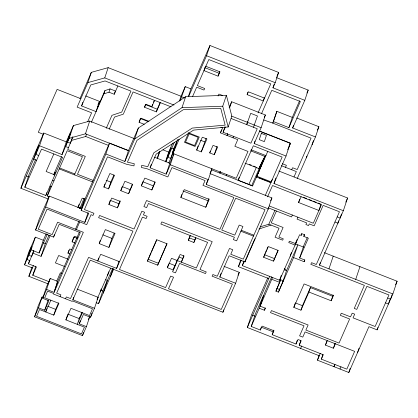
<?xml version="1.0" encoding="UTF-8"?>
<svg xmlns="http://www.w3.org/2000/svg" width="418" height="418" viewBox="0 0 418 418"><rect width="100%" height="100%" fill="white"/><g stroke="black" fill="none" stroke-linecap="round" stroke-linejoin="round"><path stroke-width="0.63" d="M47.997 198.905L20.9 188.272L25.132 175.544L43.78 133.034L66.269 141.859L62.036 154.587L39.548 145.762L43.78 133.034M24.803 187.233L41.528 149.111L62.569 157.367L45.849 195.488L24.803 187.233L29.041 174.505L35.572 159.613M45.849 195.488L46.858 192.458M54.115 292.349L57.752 281.418L50.233 278.472L46.597 289.397L54.115 292.349L80.324 232.607L59.194 224.314L53.582 237.111L35.572 230.041L39.208 219.11L49.303 196.094L81.818 208.854M49.078 196.758L47.291 196.058L50.521 186.36M54.283 174.959L55.275 171.976L54.011 174.855M48.253 283.932L28.858 276.319L32.52 267.975L24.552 264.85L28.785 252.122L35.358 237.137L43.326 240.266L39.093 252.994L31.12 249.865L35.358 237.137M79.948 98.685L91.307 72.361L108.163 67.653L181.025 96.244L179.421 101.067M35.572 230.041L45.672 207.025L49.303 196.094M62.036 154.587L69.179 138.306L73.411 125.578L89.687 121.084L134.241 138.572M87.702 121.748L91.626 112.803L77.142 107.118L87.9 82.602L91.307 72.361M49.172 281.722L32.766 275.279L36.423 266.935L28.455 263.81L29.662 260.174M85.601 95.931L99.479 101.375L96.072 111.616L81.594 105.937L82.795 102.321M33.68 250.46L31.705 256.396L28.764 255.241L31.726 246.338L29.877 250.554L26.914 259.458L29.856 260.613M28.455 263.81L33.91 250.79M72.518 137.073L70.475 143.207L67.533 142.057L70.799 132.24L68.834 136.717L65.569 146.53L68.51 147.685M93.198 180.44L77.466 174.269L85.309 156.395L67.721 149.492L72.936 136.717M28.858 276.319L31.883 267.227M32.52 267.975L33.325 265.55M32.766 275.279L35.786 266.193M33.1 253.214L41.074 256.344L45.306 243.616L48.969 235.261M69.179 138.306L85.45 133.812L89.687 121.084M87.9 82.602L104.756 77.894L108.163 67.653M71.729 140.354L85.727 136.493L86.531 134.068M53.582 237.111L54.392 234.681M103.847 93.898L104.944 90.596L110.08 88.898L115.331 90.962L114.234 94.264L108.983 92.2L103.847 93.898L91.302 122.5M108.983 92.2L110.08 88.898M89.656 316.917L86.427 326.636L82.482 335.617L34.569 316.813L38.205 305.887L42.145 296.9L43.268 297.344M34.569 316.813L38.508 307.831L42.145 296.9M38.508 307.831L44.695 310.26L48.875 300.73L42.693 298.3L46.325 287.37L50.233 278.472M78.009 207.25L78.615 205.431M78.035 207.432L79.044 204.402M44.695 310.26L48.127 299.936M79.718 208.263L80.12 207.051L79.613 208.206M79.942 208.509L83.987 198.409M46.853 308.51L45.703 311.964L50.865 300.197M84.885 198.707L80.784 208.786M45.672 207.025L84.807 222.386L88.752 213.389L81.155 210.406L84.791 199.475L109.532 143.081L128.493 150.527L124.857 161.452L105.895 154.012L109.532 143.081M54.23 291.644L57.261 282.537L57.026 283.075M69.738 253.851L67.956 253.151L68.96 250.142M75.115 243.036L72.105 241.855L73.505 237.638M67.611 314.707L65.892 319.885L84.436 327.163L81.479 333.914L36.554 316.285L39.517 309.534L53.755 315.125L55.667 309.367L58.51 302.898M84.807 222.386L88.041 212.668M103.899 187.076L109.856 173.501L114.501 175.32L108.544 188.899L103.899 187.076L104.923 183.993M108.544 188.899L110.801 182.112L113.905 175.032M86.427 326.636L79.289 323.835L83.391 314.493L90.523 317.293L94.489 308.254L72.868 299.769L73.672 297.339M108.873 204.465L110.247 200.321L118.843 203.697L117.463 207.84L108.873 204.465L111.684 198.059L120.274 201.429L117.463 207.84M144.273 124.324L139.084 122.286L140.344 118.503L148.416 121.669M99.212 243.595L105.352 229.602L115.049 233.406L108.91 247.399L99.212 243.595L100.21 240.59M144.544 107.254L145.438 104.568L157.241 109.202L156.348 111.888L144.544 107.254L145.866 104.249L151.891 106.611L154.618 100.388M124.857 161.452L134.732 138.938L138.368 128.007L185.639 96.725L226.373 95.283L231.818 116.042L228.186 126.973L193.612 130.082L156.123 154.179L150.13 167.843L166.186 174.144L170.293 164.776L173.93 153.845L169.823 163.213L166.186 174.144M120.786 190.686L124.909 181.281L132.705 184.343L128.577 193.748L120.786 190.686L121.967 187.139M98.737 257.969L97.734 260.968L100.66 254.306L119.538 261.71M79.603 317.461L77.304 324.363L82.383 312.789M79.289 323.835L80.303 320.799M151.891 106.611L152.601 104.463M108.91 247.399L111.909 238.385L114.208 233.139M128.577 193.748L132.276 184.312M82.482 335.617L83.496 332.582M90.523 317.293L91.934 313.045M94.489 308.254L98.126 297.323L77.1 289.073M100.226 291.973L101.234 288.942M107.531 275.326L108.743 271.69M96.124 302.716L98.549 303.667L102.781 290.938L112.62 268.508M103.173 293.128L107.405 280.4L105.639 279.71M110.472 276.481L113.095 268.602M141.383 185.869L144.795 178.089L155.235 182.185L151.818 189.965L141.383 185.869L142.564 182.321M65.532 298.771L66.331 296.937L70.506 298.577L88.579 257.378L116.617 268.377L119.015 261.172M150.13 167.843L151.342 164.201M157.121 158.354L159.43 151.765M157.445 158.641L159.864 151.368M180.346 100.268L185.237 86.641L190.927 88.872L188.319 96.704M151.818 189.965L154.906 181.934M134.732 138.938L182.002 107.656L185.639 96.725M165.497 161.797L168.72 152.1L172.655 143.139M165.763 161.776L168.689 152.988L170.936 147.867L167.817 157.241L170.758 158.396L173.878 149.022L171.526 148.097M168.762 162.947L172.462 154.508L176.699 141.786L173.632 148.771M221.488 129.841L220.479 132.872L237.758 139.649L234.853 146.274L247.994 151.431L236.212 178.282L172.927 153.453L177.681 139.539M188.56 96.736L206.544 55.74L209.951 45.499L278.618 72.45L275.211 82.686L272.954 87.832L304.795 100.33L292.657 127.997L315.48 136.952L297.188 178.653M205.63 66.075L203.947 70.611L218.06 76.149L219.957 71.828L205.844 66.295M147.449 261.166L156.839 239.77L167.069 243.788L157.685 265.184L147.449 261.166L150.961 252.702M218.06 76.149L219.743 71.609M157.685 265.184L166.928 243.642M180.837 197.463L184.281 189.62L209.204 199.407L205.766 207.244L180.837 197.463L181.825 194.506M196.669 150.093L202.328 137.182L206.926 138.99L201.262 151.901L196.669 150.093L198.043 145.955M201.262 151.901L206.152 138.327M177.133 260.215L173.318 270.007L167.378 267.682L168.506 264.296M228.186 126.973L222.737 106.214L226.373 95.283M209.737 152.92L213.055 145.354L217.595 147.136L214.277 154.697L209.737 152.92L210.338 151.112M173.365 269.307L173.972 267.483M177.436 260.623L178.141 258.491M229.654 107.807L231.666 101.746L265.373 114.971L261.14 127.699L254.196 143.531L286.032 156.024L273.978 183.502L343.35 210.729L319.477 265.153L392.868 293.953L377.109 329.87L368.922 326.657L348.811 372.501L317.445 360.191L319.059 355.342M214.277 154.697L217.078 146.274M231.206 118.524L257.237 128.739L250.899 143.186L223.076 132.266L224.894 126.811M72.868 299.769L90.236 260.174L222.914 312.241L235.632 283.258L219.816 277.05L229.153 255.764L244.969 261.971L268.278 208.828L206.231 184.479L207.641 180.231M206.231 184.479L208.326 179.698L211.963 168.767L210.39 172.357M195.932 237.795L193.879 242.477L188.351 240.308L189.02 238.302M183.821 255.638L181.355 262.159L184.051 256.009L180.132 254.473L172.561 271.737L175.461 272.876L179.604 263.418L205.494 273.576L206.226 271.919L200.008 269.479L212.213 241.656L161.803 221.874L160.857 224.032L207.594 242.372L196.34 268.037L171.495 258.293L167.378 267.682M227.627 133.588L227.016 135.432L227.622 134.047M193.879 242.477L195.739 237.633M205.766 207.244L208.911 198.503M220.391 171.338L219.805 173.089L220.27 172.028M264.296 97.864L263.267 100.963L247.122 94.63L247.942 92.148M247.728 121.581L246.719 124.611L250.706 113.32L257.457 115.969L253.465 127.26M239.195 177.274L238.187 180.304L253.339 145.762L282.129 157.064L265.247 195.546M254.196 143.531L255.001 141.106M272.954 87.832L274.156 84.222M219.816 277.05L221.023 273.403M273.44 121.575L276.847 111.34L292.292 117.401L288.885 127.636L273.44 121.575L272.766 123.122L263.669 119.945M245.105 163.161L258.899 168.574L261.104 163.94L260.968 164.347M259.353 167.529L259.489 167.127M260.001 166.254L260.132 165.852M268.612 181.511L271.01 182.452L270.921 182.723L256.527 177.075L256.615 176.804M256.976 175.978L257.07 175.706M260.644 164.985L260.78 164.577M257.431 174.881L257.519 174.614M257.885 173.784L265.571 155.156M261.292 163.71L261.422 163.302M261.746 162.665L261.611 163.072L264.97 156.295M261.934 162.435L262.07 162.027M262.258 161.797L262.389 161.395M262.901 160.522L263.037 160.12M263.544 159.248L263.68 158.845M264.192 157.973L264.322 157.57M222.914 312.241L223.724 309.811M317.445 360.191L319.378 355.781L247.325 327.508L268.779 278.602L238.438 266.694L240.653 260.027M235.632 283.258L239.268 272.327L224.032 266.35M282.275 283.409L286.513 270.681L297.846 244.849L293.608 257.577L304.126 261.705L304.858 260.033L299.659 257.995L308.353 238.182L303.797 236.395L304.529 234.728L301.89 233.693L301.159 235.36L299.601 234.749L279.621 280.285L242.341 265.655L243.955 260.806M271.371 181.626L271.825 180.529M244.969 261.971L246.181 258.324M273.978 183.502L275.791 178.047M292.657 127.997L293.457 125.588M268.027 209.402L271.914 197.902L209.862 173.548M286.032 156.024L290.264 143.296L259.63 131.273M304.795 100.33L308.202 90.089L276.361 77.596M263.643 257.284L268.34 246.568L278.189 250.434L273.492 261.145L263.643 257.284L265.022 253.522M247.325 327.508L251.558 314.78L267.781 277.803M306.316 157.847L306.916 156.039M251.228 326.468L255.461 313.74L263.465 295.495L259.233 308.223L251.228 326.468L260.341 330.042L262.065 326.103L273.926 330.758L272.196 334.698L296.012 344.04L298.003 339.494L301.206 340.748L299.21 345.294L323.281 354.741L321.348 359.151L346.83 369.151L354.636 351.36L305.083 331.913L302.799 337.117L299.596 335.863L304.011 325.794L270.524 312.654L271.428 310.595L308.113 324.995L305.887 330.068L339.055 343.079L349.62 319.002L340.315 315.35L341.245 313.223L350.55 316.875L352.175 313.166L354.678 314.148L353.048 317.858L375.134 326.521L388.959 294.993L366.879 286.33L356.763 309.388L354.265 308.406L364.381 285.348L310.814 264.328L311.546 262.661L316.301 264.526L339.447 211.769L323.151 205.374L314.174 225.84L309.268 223.912L308.541 225.574L305.903 224.539L306.629 222.878L297.057 219.121L297.898 217.193M312.037 144.811L313.437 140.594M273.492 261.145L278.001 250.241M315.48 136.952L318.887 126.711L296.665 117.991M268.779 278.602L269.584 276.178M259.233 308.223L264.453 310.271L265.357 308.212L260.137 306.164L264.369 293.436L271.69 276.747M260.137 306.164L272.51 277.521M320.993 204.209L318.908 210.473L298.583 202.5L299.722 199.083M264.453 310.271L265.231 307.941M260.341 330.042L261.292 327.184L273.147 331.84L272.196 334.698M275.937 291.158L280.656 279.767L283.164 280.75L278.445 292.14L275.937 291.158L280.656 279.767M279.621 280.285L281.236 275.436M290.176 256.229L291.388 252.592M296.284 241.421L295.077 245.058L288.754 242.576L289.355 241.202L295.678 243.684L297.094 239.441M301.159 235.36L301.759 233.542M303.797 236.395L304.398 234.576M299.659 257.995L303.896 245.267L307.22 237.69M304.126 261.705L304.712 259.939M308.923 292.041L331.171 300.772L332.665 296.284L310.412 287.553L308.923 292.041L300.96 310.193L293.802 307.382L295.108 303.458M300.96 310.193L302.454 305.704L310.412 287.553M319.477 265.153L320.282 262.734M296.012 344.04L297.219 340.404M338.679 220.809L337.896 223.165L334.954 222.01M341.511 213.932L340.137 218.05L337.195 216.895M343.35 210.729L347.588 198.001L278.811 171.014M299.21 345.294L300.824 340.445M300.678 348.445L301.482 346.02M328.976 268.884L333.214 256.156M319.378 355.781L320.183 353.356M335.367 343.795L333.412 348.246L325.45 345.116L326.766 341.156M321.348 359.151L322.962 354.302M355.718 279.376L359.955 266.653M333.412 348.246L335.111 343.147M334.75 364.371L333.982 366.68L334.943 364.486M348.811 372.501L350.221 368.258M357.578 352.515L358.989 348.272M377.109 329.87L377.919 327.446M389.889 299.69L388.453 304.017L385.511 302.867M392.037 294.795L390.595 299.126L387.653 297.971M392.868 293.953L397.1 281.225L324.305 252.66M256.527 177.075L265.482 155.423M272.264 179.515L271.282 181.898L256.887 176.244M20.9 188.272L39.548 145.762M53.833 153.939L46.132 171.505L54.862 174.933M81.594 105.937L90.805 84.932L105.075 80.946L130.938 91.098L121.742 112.066L111.951 115.331L106.261 128.295M66.269 141.859L73.411 125.578M53.739 174.421L61.577 156.551M47.291 196.058L67.183 150.715L82.419 156.693L74.446 174.876L59.21 168.898M24.552 264.85L31.12 249.865M97.974 104.813L99.479 101.375M97.169 108.314L104.944 90.596M43.326 240.266L46.184 233.756M39.093 252.994L47.401 234.054M41.074 256.344L50.233 235.454M114.234 94.264L117.871 85.967M109.197 129.235L114.542 117.05L123.32 114.156L133.07 91.934L170.978 106.809M78.088 207.453L82.194 198.101L85.094 199.24M81.155 210.406L105.895 154.012M42.693 298.3L46.597 289.397M75.444 229.205L78.803 221.535M76.384 229.571L79.744 221.906M72.105 241.855L74.576 236.222L77.586 237.403M67.956 253.151L69.785 248.982L71.567 249.682M56.676 281.157L60.349 272.787L61.89 273.393M57.752 281.418L79.504 231.833M60.082 296.634L60.882 294.8L56.649 293.138L83.339 232.298L57.606 222.204L52.156 234.618L38.257 229.163L47.067 209.084L86.698 224.633L91.056 214.706L92.984 215.463L93.945 213.279L84.415 209.538L107.546 156.807L126.508 164.253L133.964 165.883L134.277 163.694L127.417 162.179L136.999 140.333L183.298 109.699L220.751 108.372L225.15 125.123L192.275 128.08L153.866 152.769L147.763 166.677L141.718 165.34L141.42 167.513L146.87 168.71L167.837 176.939L171.95 167.571L205.066 180.566L202.97 185.346L233.871 197.474L219.905 229.304L146.551 200.52L143.902 206.56L146.613 207.626L148.411 203.529L234.383 237.267L233.359 239.603L236.625 240.883L242.931 226.509L239.211 225.046L234.785 235.141L221.723 230.015L235.689 198.189L265.017 209.695L243.313 259.17L230.762 254.249L232.748 249.724L229.482 248.444L217.282 276.256L212.846 274.516L212.119 276.178L232.371 284.125L221.263 309.445L168.501 288.739L173.554 277.218L170.654 276.079L165.601 287.6L119.47 269.5L142.449 217.109L146.138 218.557L147.126 216.305L143.437 214.862L144.581 212.26L141.869 211.194L134.053 229.017L99.573 215.484L98.611 217.673L132.95 231.144L116.617 268.377M53.755 315.125L58.917 303.358L44.679 297.773L47.605 291.106L53.624 293.467L53.389 294.006L72.162 301.373L72.377 300.882L92.503 308.782L89.515 315.59L70.966 308.312L65.892 319.885M139.084 122.286L140.892 118.163L148.965 121.33M128.493 150.527L138.368 128.007M153.526 102.232L154.268 100.534M157.241 109.202L160.277 102.279M156.348 111.888L160.397 102.656M118.843 203.697L120.123 200.781M82.012 312.246L79.216 318.61L67.805 314.132M181.025 96.244L185.237 86.641M159.039 153.004L159.551 151.839M97.091 299.126L110.66 268.194M88.339 319.634L89.567 316.828M97.133 299.581L98.126 297.323M190.927 88.872L209.951 45.499M98.549 303.667L113.863 268.753M192.583 96.527L196.674 87.195L203.984 90.063L204.679 88.485L197.369 85.617L208.801 59.555L270.765 83.872L258.021 112.923M165.821 161.792L174.311 142.444M172.378 152.434L173.878 149.022M172.927 153.453L179.155 139.257M218.06 95.978L218.896 94.066L222.501 95.482M151.483 251.516L156.693 239.629M229.158 107.468L231.666 101.746M220.479 132.872L222.658 127.908L220.866 127.203M223.076 132.266L225.359 127.067M247.122 94.63L248.365 91.788L264.51 98.12M233.025 137.794L233.631 136.409M190.211 235.465L189.187 237.805L194.71 239.974M188.351 240.308L190.404 235.627M226.347 175.654L226.812 174.593M276.862 76.452L278.618 72.45M261.485 113.769L271.778 90.304L300.349 101.511L288.885 127.636M264.343 117.317L265.373 114.971M276.847 111.34L272.766 123.122L311.034 138.139L297.245 169.567L292.59 167.738L291.701 169.76M248.762 184.672L256.265 167.571M251.615 185.801L262.99 159.875M267.734 151.41L252.582 185.953L211.309 169.755M292.292 117.401L299.586 100.775M306.911 93.031L308.202 90.089M288.958 146.279L290.264 143.296M287.688 149.775L290.557 143.228L259.28 130.954M267.557 196.878L272.541 185.514L321.442 204.7L313.307 223.243L269.276 205.964M238.438 266.694L241.296 260.184M237.967 275.284L239.268 272.327M270.613 200.859L271.914 197.902M242.341 265.655L244.159 261.511M285.499 167.325L286.387 165.303L282.27 163.689M260.127 226.89L268.816 224.215L274.872 210.416M276.408 211.017L271.23 222.815L283.106 227.476L278.89 237.095L283.279 238.819L282.678 240.193L275.07 237.21L279.015 228.218L268.816 224.215M294.037 176.892L296.362 171.584L281.34 165.69M317.414 130.082L318.887 126.711M265.545 252.331L266.329 250.544M266.851 249.353L267.891 246.975M292.375 215.024L291.529 216.952L268.283 207.83M298.583 202.5L301.117 196.726M278.445 292.14L293.608 257.577M273.147 331.84L273.889 330.152M293.802 307.382L304.09 283.932L333.496 295.474L331.171 300.772M345.77 202.14L347.588 198.001M332.665 296.284L333.183 295.108M325.45 345.116L327.399 340.67M339.986 369.037L340.947 366.842M395.548 284.757L397.1 281.225M258.899 168.574L265.022 156.468L250.628 150.82M258.925 229.027L271.005 225.077M182.002 107.656L222.737 106.214M206.544 55.74L275.211 82.686M204.919 67.695L219.032 73.228M231.603 116.11L261.14 127.699M181.835 96.882L184.678 97.995M104.756 77.894L173.977 105.054M251.087 149.775L266.078 155.663M200.588 140.265L204.611 141.843M249.436 164.405L251.234 165.11M253.637 166.05L255.435 166.756M80.841 98.69L57.114 89.384L38.289 132.297L43.744 134.439M259.014 177.744L263.215 179.395M264.411 179.865L267.41 181.041M303.656 197.406L306.65 198.576M309.038 199.517L312.027 200.687M313.223 201.157L316.212 202.333M318.004 203.033L320.397 203.974M162.973 149.843L168.72 152.1M238.046 180.195L252.744 185.963M172.462 154.508L173.679 154.989M154.362 157.147L169.823 163.213M170.293 164.776L208.326 179.698M85.45 133.812L128.201 150.59M85.727 136.493L108.623 145.48M183 190.958L207.929 200.739M142.757 181.731L153.197 185.822M295.552 243.95L303.881 247.216M241.285 230.261L253.836 235.182M240.867 231.211L253.418 236.139M122.166 186.543L129.956 189.605M106.156 180.294L110.801 182.112M255.1 238.871L254.828 238.767L246.698 257.305L246.965 257.41M38.728 155.491L35.786 154.336L38.702 145.579L36.585 150.396L33.675 159.154L36.617 160.308M59.607 167.989L74.843 173.966M74.467 174.828L92.587 181.94M264.5 254.708L274.349 258.575M284.209 269.777L286.513 270.681L284.616 268.45M52.501 180.325L53.943 180.895M26.339 176.015L28.748 176.96M49.972 186.088L51.419 186.653M271.904 279.339L279.773 282.427M276.826 288.498L279.334 289.481M178.674 256.892L182.598 258.434M295.296 302.893L302.454 305.704M102.818 234.822L111.909 238.385M168.877 263.168L174.818 265.498M148.092 259.238L158.328 263.256M73.709 237.037L77.325 238.453M252.164 315.02L255.194 316.207M43.028 242.722L45.306 243.616M68.003 259.165L58.666 255.502L55.422 262.901L64.759 266.564M100.963 290.228L102.781 290.938M47.615 306.211L55.667 309.367M261.354 133.368L259.27 139.649L264.348 141.639L266.433 135.364L261.354 133.368M188.622 132.872L184.484 142.308L195.117 146.478L199.255 137.047L188.622 132.872M189.171 133.797L185.561 142.021L194.574 145.558L198.179 137.334L189.171 133.797"/></g></svg>
